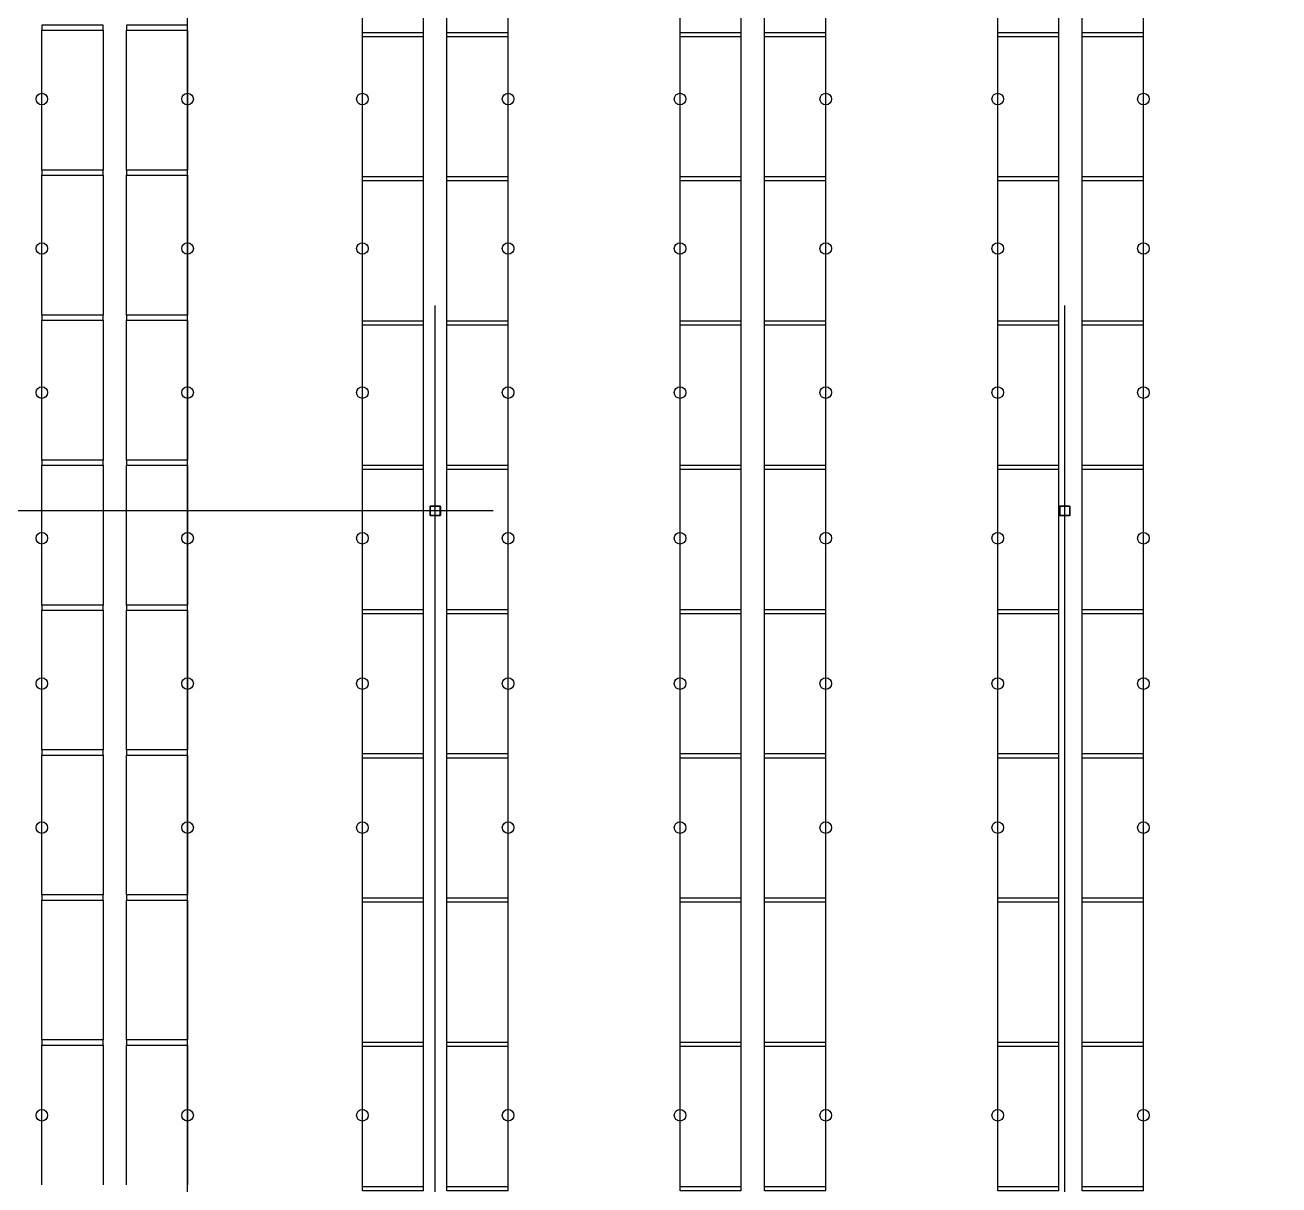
# Model space of a CAD drawing. Header units: millimetres. Extents: x 626570 to 643256, y 6233 to 11343.
# Drawn here: x 630702 to 631563, y 8024 to 8820 of the extents above; entities that cross this region are included whole.
import ezdxf

# ---------------------------------------------------------------- set-up
doc = ezdxf.new("R2010")
doc.units = ezdxf.units.MM
doc.header["$LTSCALE"] = 4000
doc.header["$MEASUREMENT"] = 0
doc.linetypes.add('DASHDOT', pattern=[1, 0.5, -0.25, 0, -0.25])
doc.layers.get('0').update_dxf_attribs({"linetype": 'CONTINUOUS'})
for name, color, linetype in [('BEAMS', 170, 'CONTINUOUS'), ('FRAMES', 170, 'CONTINUOUS'), ('LIGHTS', 50, 'CONTINUOUS'), ('MASTERFOUNDATION_1', 4, 'DASHDOT'), ('MASTERFOUNDATION_25', 7, 'CONTINUOUS'), ('RACK', 170, 'CONTINUOUS')]:
    doc.layers.add(name, color=color, linetype=linetype)
doc.styles.get("Standard").update_dxf_attribs({"font": 'simplex.shx'})

# ---------------------------------------------------------------- blocks, each defined once
blk = doc.blocks.new('R96X42')
for p, q in [((0, 0), (0, 42)), ((0, 42), (3, 42)), ((3, 42), (3, 0)), ((3, 42), (99, 42)), ((3, 42), (3, 0)), ((99, 0), (99, 42)), ((99, 0), (99, 42)), ((99, 42), (102, 42)), ((102, 42), (102, 0)), ((0, 0), (3, 0)), ((3, 0), (99, 0)), ((99, 0), (102, 0))]:
    blk.add_line(p, q)
at = {"width": 0.9, "flags": 1}
blk.add_attdef('RACK_TYPE', (18.2, 8.88), '', height=2, dxfattribs=at)

msp = doc.modelspace()

# ---------------------------------------------------------------- linework, layer by layer
at = {"layer": 'BEAMS', "linetype": 'Continuous'}
for p, q in [((630713.82, 8720.47), (630713.82, 8816.47)), ((630755.82, 8816.47), (630755.82, 8720.47)), ((630771.82, 8720.47), (630771.82, 8816.47)), ((630813.82, 8816.47), (630813.82, 8720.47)), ((630713.82, 8620.97), (630713.82, 8716.97)), ((630755.82, 8716.97), (630755.82, 8620.97)), ((630771.82, 8620.97), (630771.82, 8716.97)), ((630813.82, 8716.97), (630813.82, 8620.97)), ((630713.82, 8521.47), (630713.82, 8617.47)), ((630755.82, 8617.47), (630755.82, 8521.47)), ((630771.82, 8521.47), (630771.82, 8617.47)), ((630813.82, 8617.47), (630813.82, 8521.47)), ((630713.82, 8421.97), (630713.82, 8517.97)), ((630755.82, 8517.97), (630755.82, 8421.97)), ((630771.82, 8421.97), (630771.82, 8517.97)), ((630813.82, 8517.97), (630813.82, 8421.97)), ((630713.82, 8322.47), (630713.82, 8418.47)), ((630755.82, 8418.47), (630755.82, 8322.47)), ((630771.82, 8322.47), (630771.82, 8418.47)), ((630813.82, 8418.47), (630813.82, 8322.47)), ((630713.82, 8222.97), (630713.82, 8318.97)), ((630755.82, 8318.97), (630755.82, 8222.97)), ((630771.82, 8222.97), (630771.82, 8318.97)), ((630813.82, 8318.97), (630813.82, 8222.97)), ((630713.82, 8123.47), (630713.82, 8219.47)), ((630755.82, 8219.47), (630755.82, 8123.47)), ((630771.82, 8123.47), (630771.82, 8219.47)), ((630813.82, 8219.47), (630813.82, 8123.47)), ((630713.82, 8023.97), (630713.82, 8119.97)), ((630755.82, 8119.97), (630755.82, 8023.97)), ((630771.82, 8023.97), (630771.82, 8119.97)), ((630813.82, 8119.97), (630813.82, 8023.97))]:
    msp.add_line(p, q, dxfattribs=at)
at = {"layer": 'FRAMES', "linetype": 'Continuous', "flags": 128}
for points in [[(630713.82, 8816.47), (630755.82, 8816.47), (630755.82, 8819.97), (630713.82, 8819.97), (630713.82, 8816.47)], [(630771.82, 8816.47), (630813.82, 8816.47), (630813.82, 8819.97), (630771.82, 8819.97), (630771.82, 8816.47)], [(630713.82, 8716.97), (630755.82, 8716.97), (630755.82, 8720.47), (630713.82, 8720.47), (630713.82, 8716.97)], [(630771.82, 8716.97), (630813.82, 8716.97), (630813.82, 8720.47), (630771.82, 8720.47), (630771.82, 8716.97)], [(630713.82, 8617.47), (630755.82, 8617.47), (630755.82, 8620.97), (630713.82, 8620.97), (630713.82, 8617.47)], [(630771.82, 8617.47), (630813.82, 8617.47), (630813.82, 8620.97), (630771.82, 8620.97), (630771.82, 8617.47)], [(630713.82, 8517.97), (630755.82, 8517.97), (630755.82, 8521.47), (630713.82, 8521.47), (630713.82, 8517.97)], [(630771.82, 8517.97), (630813.82, 8517.97), (630813.82, 8521.47), (630771.82, 8521.47), (630771.82, 8517.97)], [(630713.82, 8418.47), (630755.82, 8418.47), (630755.82, 8421.97), (630713.82, 8421.97), (630713.82, 8418.47)], [(630771.82, 8418.47), (630813.82, 8418.47), (630813.82, 8421.97), (630771.82, 8421.97), (630771.82, 8418.47)], [(630713.82, 8318.97), (630755.82, 8318.97), (630755.82, 8322.47), (630713.82, 8322.47), (630713.82, 8318.97)], [(630771.82, 8318.97), (630813.82, 8318.97), (630813.82, 8322.47), (630771.82, 8322.47), (630771.82, 8318.97)], [(630713.82, 8219.47), (630755.82, 8219.47), (630755.82, 8222.97), (630713.82, 8222.97), (630713.82, 8219.47)], [(630771.82, 8219.47), (630813.82, 8219.47), (630813.82, 8222.97), (630771.82, 8222.97), (630771.82, 8219.47)], [(630713.82, 8119.97), (630755.82, 8119.97), (630755.82, 8123.47), (630713.82, 8123.47), (630713.82, 8119.97)], [(630771.82, 8119.97), (630813.82, 8119.97), (630813.82, 8123.47), (630771.82, 8123.47), (630771.82, 8119.97)]]:
    msp.add_lwpolyline(points, close=True, dxfattribs=at)
at = {"layer": 'LIGHTS'}
for centre in [(630713.82, 8769.22), (630813.82, 8769.22), (630933.82, 8769.22), (631033.82, 8769.22), (631151.82, 8769.22), (631251.82, 8769.22), (631369.82, 8769.22), (631469.82, 8769.22), (630713.82, 8666.64), (630813.82, 8666.64), (630933.82, 8666.64), (631033.82, 8666.64), (631151.82, 8666.64), (631251.82, 8666.64), (631369.82, 8666.64), (631469.82, 8666.64), (630713.82, 8567.76), (630813.82, 8567.76), (630933.82, 8567.76), (631033.82, 8567.76), (631151.82, 8567.76), (631251.82, 8567.76), (631369.82, 8567.76), (631469.82, 8567.76), (630713.82, 8467.79), (630813.82, 8467.79), (630933.82, 8467.79), (631033.82, 8467.79), (631151.82, 8467.79), (631251.82, 8467.79), (631369.82, 8467.79), (631469.82, 8467.79), (630713.82, 8368.06), (630813.82, 8368.06), (630933.82, 8368.06), (631033.82, 8368.06), (631151.82, 8368.06), (631251.82, 8368.06), (631369.82, 8368.06), (631469.82, 8368.06), (630713.82, 8269.19), (630813.82, 8269.19), (630933.82, 8269.19), (631033.82, 8269.19), (631151.82, 8269.19), (631251.82, 8269.19), (631369.82, 8269.19), (631469.82, 8269.19), (630713.82, 8071.78), (630813.82, 8071.78), (630933.82, 8071.78), (631033.82, 8071.78), (631151.82, 8071.78), (631251.82, 8071.78), (631369.82, 8071.78), (631469.82, 8071.78)]:
    msp.add_circle(centre, 3.99, dxfattribs=at)
at = {"layer": 'MASTERFOUNDATION_1', "linetype": 'DASHDOT'}
for p, q in [((630983.82, 6627.53), (630983.82, 11123.23)), ((631415.83, 6627.53), (631415.83, 11123.23)), ((643023.86, 8486.61), (626795.24, 8486.61))]:
    msp.add_line(p, q, dxfattribs=at)
at = {"layer": 'MASTERFOUNDATION_25', "linetype": 'Continuous', "flags": 128}
for points in [[(630980.94, 8490.11), (630986.7, 8490.11), (630986.72, 8490.11), (630986.75, 8490.11), (630986.77, 8490.1), (630986.79, 8490.1), (630986.81, 8490.1), (630986.83, 8490.09), (630986.85, 8490.09), (630986.87, 8490.08), (630986.89, 8490.08), (630986.91, 8490.07), (630986.93, 8490.06), (630986.95, 8490.05), (630986.97, 8490.05), (630986.99, 8490.04), (630987.01, 8490.02), (630987.03, 8490.01), (630987.05, 8490), (630987.07, 8489.99), (630987.08, 8489.98), (630987.1, 8489.96), (630987.12, 8489.95), (630987.13, 8489.93), (630987.15, 8489.92), (630987.16, 8489.9), (630987.18, 8489.89), (630987.19, 8489.87), (630987.2, 8489.85), (630987.22, 8489.83), (630987.23, 8489.82), (630987.24, 8489.8), (630987.25, 8489.78), (630987.26, 8489.76), (630987.27, 8489.74), (630987.28, 8489.72), (630987.29, 8489.7), (630987.29, 8489.68), (630987.3, 8489.66), (630987.3, 8489.64), (630987.31, 8489.62), (630987.31, 8489.59), (630987.32, 8489.57), (630987.32, 8489.55), (630987.32, 8489.53), (630987.32, 8489.51), (630987.32, 8489.49), (630987.32, 8483.73), (630987.32, 8483.71), (630987.32, 8483.69), (630987.32, 8483.66), (630987.32, 8483.64), (630987.31, 8483.62), (630987.31, 8483.6), (630987.3, 8483.58), (630987.3, 8483.56), (630987.29, 8483.54), (630987.29, 8483.52), (630987.28, 8483.5), (630987.27, 8483.48), (630987.26, 8483.46), (630987.25, 8483.44), (630987.24, 8483.42), (630987.23, 8483.4), (630987.22, 8483.38), (630987.2, 8483.36), (630987.19, 8483.35), (630987.18, 8483.33), (630987.16, 8483.31), (630987.15, 8483.3), (630987.13, 8483.28), (630987.12, 8483.27), (630987.1, 8483.25), (630987.08, 8483.24), (630987.07, 8483.23), (630987.05, 8483.21), (630987.03, 8483.2), (630987.01, 8483.19), (630986.99, 8483.18), (630986.97, 8483.17), (630986.95, 8483.16), (630986.93, 8483.15), (630986.91, 8483.15), (630986.89, 8483.14), (630986.87, 8483.13), (630986.85, 8483.13), (630986.83, 8483.12), (630986.81, 8483.12), (630986.79, 8483.11), (630986.77, 8483.11), (630986.75, 8483.11), (630986.72, 8483.11), (630986.7, 8483.11), (630980.94, 8483.11), (630980.92, 8483.11), (630980.9, 8483.11), (630980.88, 8483.11), (630980.86, 8483.11), (630980.84, 8483.12), (630980.82, 8483.12), (630980.79, 8483.13), (630980.77, 8483.13), (630980.75, 8483.14), (630980.73, 8483.15), (630980.71, 8483.15), (630980.69, 8483.16), (630980.67, 8483.17), (630980.65, 8483.18), (630980.63, 8483.19), (630980.62, 8483.2), (630980.6, 8483.21), (630980.58, 8483.23), (630980.56, 8483.24), (630980.55, 8483.25), (630980.53, 8483.27), (630980.51, 8483.28), (630980.5, 8483.3), (630980.48, 8483.31), (630980.47, 8483.33), (630980.46, 8483.35), (630980.44, 8483.36), (630980.43, 8483.38), (630980.42, 8483.4), (630980.41, 8483.42), (630980.4, 8483.44), (630980.39, 8483.46), (630980.38, 8483.48), (630980.37, 8483.5), (630980.36, 8483.52), (630980.35, 8483.54), (630980.35, 8483.56), (630980.34, 8483.58), (630980.34, 8483.6), (630980.33, 8483.62), (630980.33, 8483.64), (630980.33, 8483.66), (630980.32, 8483.69), (630980.32, 8483.71), (630980.32, 8483.73), (630980.32, 8489.49), (630980.32, 8489.51), (630980.32, 8489.53), (630980.33, 8489.55), (630980.33, 8489.57), (630980.33, 8489.59), (630980.34, 8489.62), (630980.34, 8489.64), (630980.35, 8489.66), (630980.35, 8489.68), (630980.36, 8489.7), (630980.37, 8489.72), (630980.38, 8489.74), (630980.39, 8489.76), (630980.4, 8489.78), (630980.41, 8489.8), (630980.42, 8489.82), (630980.43, 8489.83), (630980.44, 8489.85), (630980.46, 8489.87), (630980.47, 8489.89), (630980.48, 8489.9), (630980.5, 8489.92), (630980.51, 8489.93), (630980.53, 8489.95), (630980.55, 8489.96), (630980.56, 8489.98), (630980.58, 8489.99), (630980.6, 8490), (630980.62, 8490.01), (630980.63, 8490.02), (630980.65, 8490.04), (630980.67, 8490.05), (630980.69, 8490.05), (630980.71, 8490.06), (630980.73, 8490.07), (630980.75, 8490.08), (630980.77, 8490.08), (630980.79, 8490.09), (630980.82, 8490.09), (630980.84, 8490.1), (630980.86, 8490.1), (630980.88, 8490.1), (630980.9, 8490.11), (630980.92, 8490.11), (630980.94, 8490.11)], [(630980.94, 8489.8), (630986.7, 8489.8), (630986.71, 8489.8), (630986.72, 8489.79), (630986.73, 8489.79), (630986.74, 8489.79), (630986.76, 8489.79), (630986.77, 8489.79), (630986.78, 8489.79), (630986.79, 8489.78), (630986.8, 8489.78), (630986.81, 8489.78), (630986.82, 8489.77), (630986.83, 8489.77), (630986.84, 8489.76), (630986.85, 8489.76), (630986.86, 8489.75), (630986.87, 8489.75), (630986.87, 8489.74), (630986.88, 8489.74), (630986.89, 8489.73), (630986.9, 8489.72), (630986.91, 8489.72), (630986.92, 8489.71), (630986.92, 8489.7), (630986.93, 8489.69), (630986.94, 8489.69), (630986.94, 8489.68), (630986.95, 8489.67), (630986.96, 8489.66), (630986.96, 8489.65), (630986.97, 8489.64), (630986.97, 8489.63), (630986.98, 8489.62), (630986.98, 8489.61), (630986.99, 8489.6), (630986.99, 8489.59), (630987, 8489.58), (630987, 8489.57), (630987, 8489.56), (630987, 8489.55), (630987.01, 8489.54), (630987.01, 8489.53), (630987.01, 8489.52), (630987.01, 8489.51), (630987.01, 8489.5), (630987.01, 8489.49), (630987.01, 8483.73), (630987.01, 8483.72), (630987.01, 8483.71), (630987.01, 8483.7), (630987.01, 8483.69), (630987.01, 8483.68), (630987, 8483.67), (630987, 8483.66), (630987, 8483.64), (630987, 8483.63), (630986.99, 8483.62), (630986.99, 8483.61), (630986.98, 8483.6), (630986.98, 8483.59), (630986.97, 8483.58), (630986.97, 8483.58), (630986.96, 8483.57), (630986.96, 8483.56), (630986.95, 8483.55), (630986.94, 8483.54), (630986.94, 8483.53), (630986.93, 8483.52), (630986.92, 8483.52), (630986.92, 8483.51), (630986.91, 8483.5), (630986.9, 8483.49), (630986.89, 8483.49), (630986.88, 8483.48), (630986.87, 8483.47), (630986.87, 8483.47), (630986.86, 8483.46), (630986.85, 8483.46), (630986.84, 8483.45), (630986.83, 8483.45), (630986.82, 8483.44), (630986.81, 8483.44), (630986.8, 8483.44), (630986.79, 8483.43), (630986.78, 8483.43), (630986.77, 8483.43), (630986.76, 8483.43), (630986.74, 8483.42), (630986.73, 8483.42), (630986.72, 8483.42), (630986.71, 8483.42), (630986.7, 8483.42), (630980.94, 8483.42), (630980.93, 8483.42), (630980.92, 8483.42), (630980.91, 8483.42), (630980.9, 8483.42), (630980.89, 8483.43), (630980.88, 8483.43), (630980.87, 8483.43), (630980.86, 8483.43), (630980.85, 8483.44), (630980.84, 8483.44), (630980.83, 8483.44), (630980.82, 8483.45), (630980.81, 8483.45), (630980.8, 8483.46), (630980.79, 8483.46), (630980.78, 8483.47), (630980.77, 8483.47), (630980.76, 8483.48), (630980.75, 8483.49), (630980.75, 8483.49), (630980.74, 8483.5), (630980.73, 8483.51), (630980.72, 8483.52), (630980.72, 8483.52), (630980.71, 8483.53), (630980.7, 8483.54), (630980.7, 8483.55), (630980.69, 8483.56), (630980.68, 8483.57), (630980.68, 8483.58), (630980.67, 8483.58), (630980.67, 8483.59), (630980.66, 8483.6), (630980.66, 8483.61), (630980.65, 8483.62), (630980.65, 8483.63), (630980.65, 8483.64), (630980.65, 8483.66), (630980.64, 8483.67), (630980.64, 8483.68), (630980.64, 8483.69), (630980.64, 8483.7), (630980.64, 8483.71), (630980.64, 8483.72), (630980.64, 8483.73), (630980.64, 8489.49), (630980.64, 8489.5), (630980.64, 8489.51), (630980.64, 8489.52), (630980.64, 8489.53), (630980.64, 8489.54), (630980.64, 8489.55), (630980.65, 8489.56), (630980.65, 8489.57), (630980.65, 8489.58), (630980.65, 8489.59), (630980.66, 8489.6), (630980.66, 8489.61), (630980.67, 8489.62), (630980.67, 8489.63), (630980.68, 8489.64), (630980.68, 8489.65), (630980.69, 8489.66), (630980.7, 8489.67), (630980.7, 8489.68), (630980.71, 8489.69), (630980.72, 8489.69), (630980.72, 8489.7), (630980.73, 8489.71), (630980.74, 8489.72), (630980.75, 8489.72), (630980.75, 8489.73), (630980.76, 8489.74), (630980.77, 8489.74), (630980.78, 8489.75), (630980.79, 8489.75), (630980.8, 8489.76), (630980.81, 8489.76), (630980.82, 8489.77), (630980.83, 8489.77), (630980.84, 8489.78), (630980.85, 8489.78), (630980.86, 8489.78), (630980.87, 8489.79), (630980.88, 8489.79), (630980.89, 8489.79), (630980.9, 8489.79), (630980.91, 8489.79), (630980.92, 8489.79), (630980.93, 8489.8), (630980.94, 8489.8)], [(631412.95, 8490.11), (631418.71, 8490.11), (631418.73, 8490.11), (631418.75, 8490.11), (631418.77, 8490.1), (631418.8, 8490.1), (631418.82, 8490.1), (631418.84, 8490.09), (631418.86, 8490.09), (631418.88, 8490.08), (631418.9, 8490.08), (631418.92, 8490.07), (631418.94, 8490.06), (631418.96, 8490.05), (631418.98, 8490.05), (631419, 8490.04), (631419.02, 8490.02), (631419.04, 8490.01), (631419.06, 8490), (631419.07, 8489.99), (631419.09, 8489.98), (631419.11, 8489.96), (631419.13, 8489.95), (631419.14, 8489.93), (631419.16, 8489.92), (631419.17, 8489.9), (631419.19, 8489.89), (631419.2, 8489.87), (631419.21, 8489.85), (631419.22, 8489.83), (631419.24, 8489.82), (631419.25, 8489.8), (631419.26, 8489.78), (631419.27, 8489.76), (631419.28, 8489.74), (631419.29, 8489.72), (631419.29, 8489.7), (631419.3, 8489.68), (631419.31, 8489.66), (631419.31, 8489.64), (631419.32, 8489.62), (631419.32, 8489.59), (631419.33, 8489.57), (631419.33, 8489.55), (631419.33, 8489.53), (631419.33, 8489.51), (631419.33, 8489.49), (631419.33, 8483.73), (631419.33, 8483.71), (631419.33, 8483.69), (631419.33, 8483.66), (631419.33, 8483.64), (631419.32, 8483.62), (631419.32, 8483.6), (631419.31, 8483.58), (631419.31, 8483.56), (631419.3, 8483.54), (631419.29, 8483.52), (631419.29, 8483.5), (631419.28, 8483.48), (631419.27, 8483.46), (631419.26, 8483.44), (631419.25, 8483.42), (631419.24, 8483.4), (631419.22, 8483.38), (631419.21, 8483.36), (631419.2, 8483.35), (631419.19, 8483.33), (631419.17, 8483.31), (631419.16, 8483.3), (631419.14, 8483.28), (631419.13, 8483.27), (631419.11, 8483.25), (631419.09, 8483.24), (631419.07, 8483.23), (631419.06, 8483.21), (631419.04, 8483.2), (631419.02, 8483.19), (631419, 8483.18), (631418.98, 8483.17), (631418.96, 8483.16), (631418.94, 8483.15), (631418.92, 8483.15), (631418.9, 8483.14), (631418.88, 8483.13), (631418.86, 8483.13), (631418.84, 8483.12), (631418.82, 8483.12), (631418.8, 8483.11), (631418.77, 8483.11), (631418.75, 8483.11), (631418.73, 8483.11), (631418.71, 8483.11), (631412.95, 8483.11), (631412.93, 8483.11), (631412.91, 8483.11), (631412.89, 8483.11), (631412.87, 8483.11), (631412.84, 8483.12), (631412.82, 8483.12), (631412.8, 8483.13), (631412.78, 8483.13), (631412.76, 8483.14), (631412.74, 8483.15), (631412.72, 8483.15), (631412.7, 8483.16), (631412.68, 8483.17), (631412.66, 8483.18), (631412.64, 8483.19), (631412.62, 8483.2), (631412.61, 8483.21), (631412.59, 8483.23), (631412.57, 8483.24), (631412.55, 8483.25), (631412.54, 8483.27), (631412.52, 8483.28), (631412.51, 8483.3), (631412.49, 8483.31), (631412.48, 8483.33), (631412.46, 8483.35), (631412.45, 8483.36), (631412.44, 8483.38), (631412.43, 8483.4), (631412.41, 8483.42), (631412.4, 8483.44), (631412.39, 8483.46), (631412.38, 8483.48), (631412.38, 8483.5), (631412.37, 8483.52), (631412.36, 8483.54), (631412.36, 8483.56), (631412.35, 8483.58), (631412.34, 8483.6), (631412.34, 8483.62), (631412.34, 8483.64), (631412.33, 8483.66), (631412.33, 8483.69), (631412.33, 8483.71), (631412.33, 8483.73), (631412.33, 8489.49), (631412.33, 8489.51), (631412.33, 8489.53), (631412.33, 8489.55), (631412.34, 8489.57), (631412.34, 8489.59), (631412.34, 8489.62), (631412.35, 8489.64), (631412.36, 8489.66), (631412.36, 8489.68), (631412.37, 8489.7), (631412.38, 8489.72), (631412.38, 8489.74), (631412.39, 8489.76), (631412.4, 8489.78), (631412.41, 8489.8), (631412.43, 8489.82), (631412.44, 8489.83), (631412.45, 8489.85), (631412.46, 8489.87), (631412.48, 8489.89), (631412.49, 8489.9), (631412.51, 8489.92), (631412.52, 8489.93), (631412.54, 8489.95), (631412.55, 8489.96), (631412.57, 8489.98), (631412.59, 8489.99), (631412.61, 8490), (631412.62, 8490.01), (631412.64, 8490.02), (631412.66, 8490.04), (631412.68, 8490.05), (631412.7, 8490.05), (631412.72, 8490.06), (631412.74, 8490.07), (631412.76, 8490.08), (631412.78, 8490.08), (631412.8, 8490.09), (631412.82, 8490.09), (631412.84, 8490.1), (631412.87, 8490.1), (631412.89, 8490.1), (631412.91, 8490.11), (631412.93, 8490.11), (631412.95, 8490.11)], [(631412.95, 8489.8), (631418.71, 8489.8), (631418.72, 8489.8), (631418.73, 8489.79), (631418.74, 8489.79), (631418.75, 8489.79), (631418.76, 8489.79), (631418.77, 8489.79), (631418.78, 8489.79), (631418.79, 8489.78), (631418.81, 8489.78), (631418.82, 8489.78), (631418.83, 8489.77), (631418.84, 8489.77), (631418.84, 8489.76), (631418.85, 8489.76), (631418.86, 8489.75), (631418.87, 8489.75), (631418.88, 8489.74), (631418.89, 8489.74), (631418.9, 8489.73), (631418.91, 8489.72), (631418.92, 8489.72), (631418.92, 8489.71), (631418.93, 8489.7), (631418.94, 8489.69), (631418.95, 8489.69), (631418.95, 8489.68), (631418.96, 8489.67), (631418.97, 8489.66), (631418.97, 8489.65), (631418.98, 8489.64), (631418.98, 8489.63), (631418.99, 8489.62), (631418.99, 8489.61), (631419, 8489.6), (631419, 8489.59), (631419, 8489.58), (631419.01, 8489.57), (631419.01, 8489.56), (631419.01, 8489.55), (631419.01, 8489.54), (631419.02, 8489.53), (631419.02, 8489.52), (631419.02, 8489.51), (631419.02, 8489.5), (631419.02, 8489.49), (631419.02, 8483.73), (631419.02, 8483.72), (631419.02, 8483.71), (631419.02, 8483.7), (631419.02, 8483.69), (631419.01, 8483.68), (631419.01, 8483.67), (631419.01, 8483.66), (631419.01, 8483.64), (631419, 8483.63), (631419, 8483.62), (631419, 8483.61), (631418.99, 8483.6), (631418.99, 8483.59), (631418.98, 8483.58), (631418.98, 8483.58), (631418.97, 8483.57), (631418.97, 8483.56), (631418.96, 8483.55), (631418.95, 8483.54), (631418.95, 8483.53), (631418.94, 8483.52), (631418.93, 8483.52), (631418.92, 8483.51), (631418.92, 8483.5), (631418.91, 8483.49), (631418.9, 8483.49), (631418.89, 8483.48), (631418.88, 8483.47), (631418.87, 8483.47), (631418.86, 8483.46), (631418.85, 8483.46), (631418.84, 8483.45), (631418.84, 8483.45), (631418.83, 8483.44), (631418.82, 8483.44), (631418.81, 8483.44), (631418.79, 8483.43), (631418.78, 8483.43), (631418.77, 8483.43), (631418.76, 8483.43), (631418.75, 8483.42), (631418.74, 8483.42), (631418.73, 8483.42), (631418.72, 8483.42), (631418.71, 8483.42), (631412.95, 8483.42), (631412.94, 8483.42), (631412.93, 8483.42), (631412.92, 8483.42), (631412.91, 8483.42), (631412.9, 8483.43), (631412.89, 8483.43), (631412.88, 8483.43), (631412.87, 8483.43), (631412.86, 8483.44), (631412.85, 8483.44), (631412.84, 8483.44), (631412.83, 8483.45), (631412.82, 8483.45), (631412.81, 8483.46), (631412.8, 8483.46), (631412.79, 8483.47), (631412.78, 8483.47), (631412.77, 8483.48), (631412.76, 8483.49), (631412.75, 8483.49), (631412.75, 8483.5), (631412.74, 8483.51), (631412.73, 8483.52), (631412.72, 8483.52), (631412.72, 8483.53), (631412.71, 8483.54), (631412.7, 8483.55), (631412.7, 8483.56), (631412.69, 8483.57), (631412.69, 8483.58), (631412.68, 8483.58), (631412.68, 8483.59), (631412.67, 8483.6), (631412.67, 8483.61), (631412.66, 8483.62), (631412.66, 8483.63), (631412.66, 8483.64), (631412.65, 8483.66), (631412.65, 8483.67), (631412.65, 8483.68), (631412.65, 8483.69), (631412.65, 8483.7), (631412.64, 8483.71), (631412.64, 8483.72), (631412.64, 8483.73), (631412.64, 8489.49), (631412.64, 8489.5), (631412.64, 8489.51), (631412.65, 8489.52), (631412.65, 8489.53), (631412.65, 8489.54), (631412.65, 8489.55), (631412.65, 8489.56), (631412.66, 8489.57), (631412.66, 8489.58), (631412.66, 8489.59), (631412.67, 8489.6), (631412.67, 8489.61), (631412.68, 8489.62), (631412.68, 8489.63), (631412.69, 8489.64), (631412.69, 8489.65), (631412.7, 8489.66), (631412.7, 8489.67), (631412.71, 8489.68), (631412.72, 8489.69), (631412.72, 8489.69), (631412.73, 8489.7), (631412.74, 8489.71), (631412.75, 8489.72), (631412.75, 8489.72), (631412.76, 8489.73), (631412.77, 8489.74), (631412.78, 8489.74), (631412.79, 8489.75), (631412.8, 8489.75), (631412.81, 8489.76), (631412.82, 8489.76), (631412.83, 8489.77), (631412.84, 8489.77), (631412.85, 8489.78), (631412.86, 8489.78), (631412.87, 8489.78), (631412.88, 8489.79), (631412.89, 8489.79), (631412.9, 8489.79), (631412.91, 8489.79), (631412.92, 8489.79), (631412.93, 8489.79), (631412.94, 8489.8), (631412.95, 8489.8)]]:
    msp.add_lwpolyline(points, close=True, dxfattribs=at)
at = {"layer": 'RACK'}
msp.add_line((630813.82, 7920.97), (630813.82, 10641.97), dxfattribs=at)

# ---------------------------------------------------------------- block references
at = {"layer": 'RACK', "rotation": 90}
for p in [(630975.82, 8811.97), (631033.82, 8811.97), (631193.82, 8811.97), (631251.82, 8811.97), (631411.82, 8811.97), (631469.82, 8811.97), (630975.82, 8712.97), (631033.82, 8712.97), (631193.82, 8712.97), (631251.82, 8712.97), (631411.82, 8712.97), (631469.82, 8712.97), (630975.82, 8613.97), (631033.82, 8613.97), (631193.82, 8613.97), (631251.82, 8613.97), (631411.82, 8613.97), (631469.82, 8613.97), (630975.82, 8514.97), (631033.82, 8514.97), (631193.82, 8514.97), (631251.82, 8514.97), (631411.82, 8514.97), (631469.82, 8514.97), (630975.82, 8415.97), (631033.82, 8415.97), (631193.82, 8415.97), (631251.82, 8415.97), (631411.82, 8415.97), (631469.82, 8415.97), (630975.82, 8316.97), (631033.82, 8316.97), (631193.82, 8316.97), (631251.82, 8316.97), (631411.82, 8316.97), (631469.82, 8316.97), (630975.82, 8217.97), (631033.82, 8217.97), (631193.82, 8217.97), (631251.82, 8217.97), (631411.82, 8217.97), (631469.82, 8217.97), (630975.82, 8118.97), (631033.82, 8118.97), (631193.82, 8118.97), (631251.82, 8118.97), (631411.82, 8118.97), (631469.82, 8118.97), (630975.82, 8019.97), (631033.82, 8019.97), (631193.82, 8019.97), (631251.82, 8019.97), (631411.82, 8019.97), (631469.82, 8019.97)]:
    msp.add_blockref('R96X42', p, dxfattribs=at)

doc.saveas('drawing.dxf')
